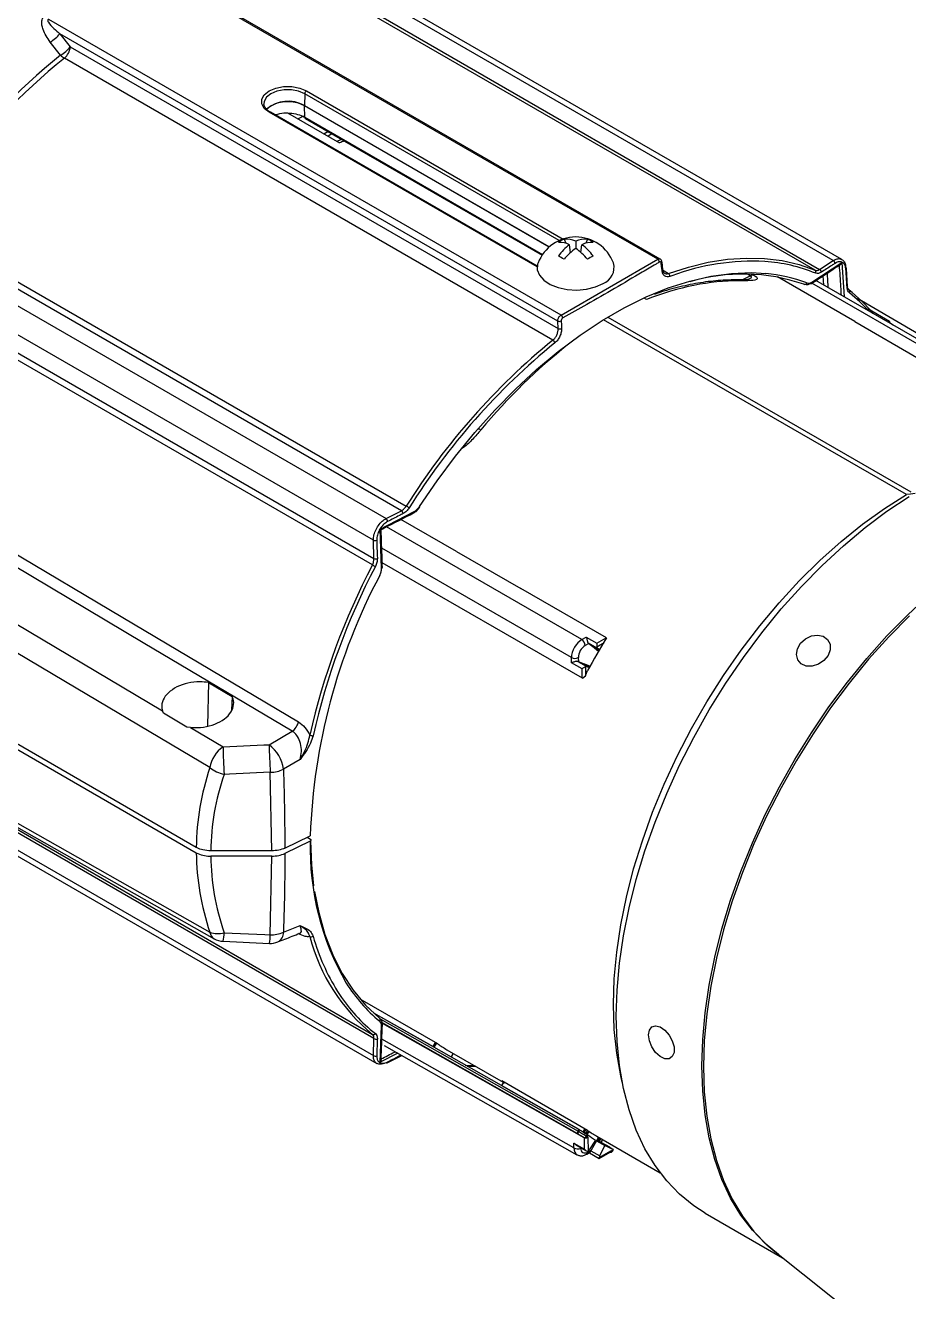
# Model space of a CAD drawing. Extents: x 7 to 113, y 1 to 87.
# Drawn here: x 19.55 to 24.95, y 62.03 to 69.76 of the extents above; entities that cross this region are included whole.
import ezdxf

# ---------------------------------------------------------------- set-up
doc = ezdxf.new("R2010")
doc.units = 0
doc.header["$MEASUREMENT"] = 0
doc.layers.add('OBJECT', color=7, linetype='CONTINUOUS')

msp = doc.modelspace()

# ---------------------------------------------------------------- linework, layer by layer
at = {"layer": 'OBJECT'}
for p, q in [((23.4147, 68.3339), (20.2858, 70.1402)), ((23.4298, 68.3353), (20.3245, 70.128)), ((24.5394, 68.3328), (21.6157, 70.0206)), ((24.4865, 68.3265), (21.6192, 69.9817)), ((24.3753, 68.2671), (21.6042, 69.8668)), ((21.6328, 69.8711), (24.4027, 68.272)), ((22.8245, 67.9932), (19.6956, 69.7995)), ((22.8041, 67.9567), (19.7644, 69.7115)), ((19.7644, 69.7115), (19.8269, 69.6311)), ((19.7681, 69.5807), (19.7055, 69.661)), ((19.8269, 69.6311), (22.8063, 67.9111)), ((22.7744, 67.8398), (19.7911, 69.562)), ((21.2587, 69.345), (21.2571, 69.273)), ((22.8121, 68.4482), (21.2587, 69.345)), ((21.2693, 69.363), (22.8371, 68.4579)), ((21.0098, 69.2839), (21.01, 69.2812)), ((21.0494, 69.2325), (21.0364, 69.2412)), ((21.2571, 69.273), (22.7524, 68.4098)), ((21.2587, 69.2015), (21.2571, 69.2724)), ((22.7519, 68.4094), (21.2571, 69.2724)), ((22.6784, 68.287), (21.0419, 69.2318)), ((22.6788, 68.2919), (21.0494, 69.2325)), ((21.0496, 69.2324), (21.0494, 69.2325)), ((21.1545, 69.228), (21.4716, 69.045)), ((21.2587, 69.2015), (22.7108, 68.3632)), ((21.2618, 69.1949), (22.7085, 68.3598)), ((21.3762, 69.1001), (21.4002, 69.115)), ((21.4254, 69.1005), (21.4015, 69.0854)), ((18.8882, 68.4051), (21.7554, 66.7499)), ((21.8497, 66.7982), (19.0798, 68.3973)), ((19.1084, 68.426), (21.8795, 66.8263)), ((22.8425, 68.457), (22.8533, 68.4315)), ((22.8824, 68.3756), (22.8763, 68.4227)), ((22.9142, 68.4445), (22.9142, 68.4008)), ((22.946, 68.3756), (22.9521, 68.4227)), ((22.9859, 68.457), (22.9751, 68.4315)), ((22.8245, 67.9932), (23.4147, 68.3339)), ((23.4452, 68.2723), (23.441, 68.3169)), ((24.356, 68.1945), (24.5396, 68.3135)), ((24.4027, 68.272), (24.4865, 68.3265)), ((24.5396, 68.3135), (24.5533, 68.1051)), ((21.6782, 66.618), (18.8083, 68.2748)), ((23.4432, 68.2688), (23.4804, 68.2474)), ((23.5008, 68.2334), (23.4892, 68.2292)), ((23.9301, 68.2081), (23.9801, 68.2331)), ((23.9801, 68.2331), (23.962, 68.2436)), ((23.9922, 68.243), (24.0012, 68.2378)), ((24.4289, 68.1769), (24.4253, 68.2337)), ((24.5746, 68.168), (24.5677, 68.2783)), ((24.6183, 67.9535), (24.1455, 68.2265)), ((25.5398, 67.5052), (24.3558, 68.1887)), ((25.5843, 67.5099), (24.3807, 68.2047)), ((24.5748, 68.1685), (24.5749, 68.168)), ((18.912, 68.1048), (21.682, 66.5058)), ((23.3454, 68.0881), (23.3319, 68.0959)), ((25.0901, 67.827), (24.6343, 68.095)), ((21.6727, 66.4671), (18.9015, 68.0668)), ((24.8306, 67.9535), (24.6984, 68.0317)), ((22.8063, 67.9111), (22.8041, 67.9567)), ((24.933, 66.8962), (23.0831, 67.9641)), ((23.1109, 67.9807), (24.9613, 66.9125)), ((24.6183, 67.9535), (24.6243, 67.9506)), ((24.6183, 67.9535), (25.0108, 67.7269)), ((24.8306, 67.9535), (24.8303, 67.9452)), ((24.8364, 67.9419), (24.8306, 67.9535)), ((24.8535, 67.9318), (24.8364, 67.9419)), ((21.7204, 66.686), (21.9272, 66.7924)), ((21.7554, 66.7499), (21.8497, 66.7982)), ((21.7282, 66.4464), (21.7204, 66.686)), ((22.9516, 66.0111), (21.7588, 66.6997)), ((22.1859, 66.5493), (21.8469, 66.745)), ((20.5969, 64.7416), (17.2848, 66.6536)), ((17.2848, 66.6209), (20.5969, 64.7089)), ((21.682, 66.5058), (21.6782, 66.618)), ((22.888, 65.9009), (21.7295, 66.5696)), ((22.1859, 66.5493), (22.5784, 66.3227)), ((22.9547, 65.7751), (21.7325, 66.4806)), ((23.1016, 66.0207), (22.5784, 66.3227)), ((22.9516, 66.0111), (22.9787, 66.026)), ((22.9944, 65.9868), (22.9723, 65.9747)), ((22.9787, 66.026), (23.043, 65.9889)), ((23.0455, 65.9579), (22.9913, 65.9892)), ((22.9944, 65.9868), (23.0258, 65.9621)), ((23.043, 65.9889), (23.0999, 66.0217)), ((23.0877, 65.9902), (23.043, 65.9644)), ((23.0258, 65.9621), (23.0561, 65.9446)), ((23.0281, 65.9603), (23.0274, 65.9612)), ((23.0281, 65.9603), (23.0535, 65.9403)), ((23.0611, 65.9455), (23.0455, 65.9579)), ((22.8886, 65.8699), (22.888, 65.9009)), ((22.9529, 65.8328), (22.8886, 65.8699)), ((22.9267, 65.8774), (22.981, 65.8461)), ((22.9299, 65.9012), (22.9304, 65.8759)), ((22.9675, 65.8611), (22.9304, 65.8759)), ((22.9529, 65.7761), (22.9529, 65.8328)), ((22.9675, 65.8611), (22.9985, 65.8432)), ((22.9691, 65.8602), (22.9702, 65.86)), ((23.001, 65.8477), (22.9702, 65.86)), ((22.9741, 65.8451), (22.9741, 65.79)), ((22.981, 65.8461), (23.0004, 65.8385)), ((22.9547, 65.7751), (22.9741, 65.79)), ((22.9741, 65.79), (22.9866, 65.8215)), ((20.6712, 65.7488), (20.6653, 65.4832)), ((20.6712, 65.7488), (20.8153, 65.6636)), ((20.8153, 65.6636), (20.8122, 65.5807)), ((20.3959, 65.5612), (20.3899, 65.5763)), ((20.5397, 65.4764), (20.3959, 65.5612)), ((20.5618, 65.4742), (20.5397, 65.4764)), ((20.5618, 65.4742), (20.76, 65.3566)), ((21.0419, 65.369), (21.1824, 65.4505)), ((21.231, 65.2782), (21.1291, 65.219)), ((18.9015, 65.1986), (21.6727, 63.5989)), ((21.682, 63.5736), (18.912, 65.1727)), ((21.0574, 64.7204), (21.0486, 65.2002)), ((18.7756, 65.1099), (21.6993, 63.4221)), ((18.8083, 65.1263), (21.6782, 63.4695)), ((21.1377, 64.7373), (21.2926, 64.8124)), ((21.2926, 64.7797), (21.1377, 64.7047)), ((21.2744, 64.8035), (21.2936, 64.7925)), ((21.0574, 64.7204), (20.6852, 64.7204)), ((21.0574, 64.6878), (20.6852, 64.6878)), ((21.0486, 64.2081), (21.0574, 64.6878)), ((21.1291, 64.2232), (21.231, 64.2634)), ((20.7613, 64.1677), (21.0431, 64.1553)), ((21.3103, 64.1993), (21.3175, 64.1754)), ((22.0709, 63.5413), (21.5982, 63.8141)), ((21.6796, 63.7301), (22.0425, 63.5243)), ((22.9351, 63.0179), (21.6801, 63.7296)), ((21.719, 63.6948), (22.9296, 63.0083)), ((22.9272, 62.9923), (21.7307, 63.6709)), ((21.7313, 63.6688), (22.9649, 62.9692)), ((22.9658, 62.967), (21.7319, 63.6668)), ((21.7204, 63.429), (21.7282, 63.6508)), ((21.6782, 63.4695), (21.682, 63.5736)), ((21.7297, 63.5405), (21.7292, 63.5403)), ((22.9028, 62.9053), (21.7303, 63.5703)), ((21.744, 63.5319), (22.9214, 62.8642)), ((22.0424, 63.5241), (22.0425, 63.5243)), ((22.0425, 63.5243), (22.0569, 63.5493)), ((22.063, 63.5458), (22.0484, 63.5207)), ((21.8283, 63.4841), (21.7204, 63.429)), ((21.762, 63.4256), (21.8511, 63.4711)), ((22.1272, 63.5057), (22.4717, 63.3069)), ((22.1537, 63.461), (22.1656, 63.4836)), ((22.1545, 63.4606), (22.1664, 63.4831)), ((22.2388, 63.4108), (22.2934, 63.4098)), ((22.4722, 63.3077), (22.4597, 63.2875)), ((22.4617, 63.2866), (22.4616, 63.2864)), ((22.4741, 63.3067), (22.4617, 63.2866)), ((22.4617, 63.2866), (22.9587, 63.0047)), ((22.9866, 63.0126), (22.4634, 63.3147)), ((22.9296, 63.0084), (22.9351, 63.0179)), ((22.9296, 63.0083), (22.9296, 63.0084)), ((22.9371, 63.0167), (22.9317, 63.0072)), ((22.9317, 63.0072), (22.9317, 63.0071)), ((22.9587, 63.0047), (22.9694, 63.0226)), ((22.9755, 63.0191), (22.9647, 63.001)), ((22.9649, 62.9692), (22.9668, 62.9682)), ((22.9761, 62.9927), (22.9764, 62.9932)), ((22.9764, 62.9932), (22.987, 63.0123)), ((22.9771, 62.9926), (22.9878, 63.0118)), ((22.9791, 62.9782), (22.9794, 62.9786)), ((22.9794, 62.9786), (22.9845, 62.9875)), ((22.9833, 62.9763), (22.9829, 62.9757)), ((22.9883, 62.985), (22.9833, 62.9763)), ((22.9846, 62.9873), (22.997, 63.0056)), ((22.9889, 62.9723), (22.9892, 62.8868)), ((23.0522, 62.9718), (23.0425, 62.9539)), ((23.0429, 62.9771), (23.4304, 62.7534)), ((22.9028, 62.9053), (22.9034, 62.9356)), ((22.9034, 62.9356), (22.9679, 62.899)), ((22.9174, 62.9226), (22.9787, 62.8878)), ((22.9448, 62.907), (22.9447, 62.9047)), ((22.9677, 62.966), (22.9658, 62.967)), ((22.9679, 62.899), (22.9677, 62.966)), ((22.9691, 62.9653), (22.9677, 62.966)), ((22.9872, 62.8802), (23.0092, 62.8924)), ((23.0344, 62.9537), (22.996, 62.8936)), ((23.0403, 62.9498), (23.0092, 62.8924)), ((23.0403, 62.9498), (23.0927, 62.9201)), ((23.0458, 62.947), (23.0421, 62.9491)), ((23.0427, 62.9485), (23.0425, 62.9539)), ((23.0426, 62.9486), (23.0427, 62.9485)), ((23.0428, 62.9543), (23.0506, 62.9498)), ((23.0506, 62.9498), (23.0606, 62.9669)), ((23.0667, 62.9634), (23.0569, 62.9467)), ((23.0605, 62.8564), (23.0927, 62.9201)), ((23.0695, 62.9405), (23.0783, 62.9567)), ((23.1226, 62.9097), (23.0701, 62.9394)), ((23.0704, 62.9401), (23.0791, 62.9562)), ((23.1379, 62.8871), (23.1429, 62.8958)), ((23.1387, 62.8866), (23.1438, 62.8954)), ((22.9809, 62.8669), (22.9987, 62.8768)), ((22.9977, 62.8762), (23.0581, 62.8419)), ((23.0061, 62.8872), (23.0605, 62.8564)), ((23.0581, 62.847), (23.1317, 62.8899)), ((23.0581, 62.8419), (23.1248, 62.8808)), ((23.1375, 62.8864), (23.1379, 62.8871)), ((23.1384, 62.8861), (23.1388, 62.8868)), ((23.7052, 62.5076), (24.1772, 62.2351)), ((24.1308, 62.272), (26.4015, 60.4687))]:
    msp.add_line(p, q, dxfattribs=at)
at = {"layer": 'OBJECT', "flags": 128}
for points in [[(21.0419, 69.2318), (21.0123, 69.2553), (20.9968, 69.2829), (20.9968, 69.3119), (21.0123, 69.3395), (21.0419, 69.363), (21.0826, 69.3801), (21.1304, 69.3891), (21.1807, 69.3891), (21.2286, 69.3801), (21.2693, 69.363)], [(21.2587, 69.345), (21.2218, 69.3605), (21.1784, 69.3686), (21.1328, 69.3686), (21.0894, 69.3605), (21.0525, 69.345), (21.0257, 69.3237), (21.0116, 69.2986), (21.0098, 69.2839)], [(21.2571, 69.2724), (21.2207, 69.2876), (21.178, 69.2956), (21.1331, 69.2956), (21.0904, 69.2876), (21.0541, 69.2724), (21.0277, 69.2514), (21.0265, 69.25)], [(22.6837, 68.3114), (22.6811, 68.3035), (22.6793, 68.2693), (22.6922, 68.236), (22.719, 68.2056), (22.7581, 68.18), (22.8071, 68.1608), (22.8627, 68.1492), (22.9216, 68.146), (22.9801, 68.1513), (23.0344, 68.1649), (23.0811, 68.1858)], [(23.4409, 68.266), (23.4386, 68.2911), (23.4367, 68.3105)], [(23.4804, 68.2474), (23.6029, 68.2867), (23.7234, 68.3156), (23.8414, 68.334), (23.9562, 68.3418), (24.0675, 68.339), (24.1748, 68.3256), (24.2775, 68.3016), (24.3753, 68.2671)], [(21.96, 66.8241), (22.0669, 66.9811), (22.1795, 67.1321), (22.2973, 67.2763), (22.4196, 67.413), (22.5457, 67.5415), (22.675, 67.661), (22.8068, 67.771), (22.9404, 67.8708), (23.0751, 67.9599), (23.2101, 68.0379), (23.3448, 68.1042), (23.4784, 68.1587), (23.6102, 68.2009), (23.7395, 68.2306), (23.8656, 68.2478), (23.9879, 68.2523), (24.0751, 68.2474)], [(24.7063, 68.0167), (24.6488, 68.0751), (24.5853, 68.129)], [(22.8251, 67.9574), (22.8264, 67.9316), (22.8273, 67.9117)], [(18.3257, 67.2301), (18.4013, 67.1851), (18.7507, 66.9772), (20.1484, 66.1458), (21.221, 65.5079)], [(20.68, 65.2296), (20.5037, 65.3343), (19.7983, 65.7534), (17.3356, 67.2168)], [(21.1824, 65.4505), (20.2729, 65.9918), (19.3634, 66.5332), (18.2873, 67.1738)], [(18.1027, 66.9338), (18.4181, 66.7465), (19.3288, 66.206), (20.3899, 65.5763)], [(23.1981, 63.3064), (23.1888, 63.3461), (23.164, 63.484), (23.149, 63.6294), (23.144, 63.7813), (23.149, 63.939), (23.164, 64.1016), (23.1888, 64.2682), (23.2233, 64.4379), (23.2674, 64.6097), (23.3208, 64.7826), (23.3832, 64.9558), (23.4543, 65.1282), (23.5336, 65.299), (23.6208, 65.4671), (23.7153, 65.6316), (23.8166, 65.7917), (23.9242, 65.9464), (24.0374, 66.0948), (24.1557, 66.2363), (24.2784, 66.3698), (24.4047, 66.4949), (24.5341, 66.6106), (24.6658, 66.7165), (24.799, 66.8118), (24.933, 66.8962)], [(23.1614, 63.7097), (23.1663, 63.869), (23.1811, 64.0333), (23.2058, 64.2015), (23.2401, 64.3728), (23.2839, 64.5462), (23.3369, 64.721), (23.3989, 64.896), (23.4695, 65.0705), (23.5484, 65.2434), (23.6352, 65.4138), (23.7293, 65.5809), (23.8303, 65.7437), (23.9376, 65.9014), (24.0507, 66.0531), (24.169, 66.198), (24.2918, 66.3353), (24.4184, 66.4644), (24.5483, 66.5845), (24.6806, 66.6949), (24.8148, 66.7952), (24.9501, 66.8847)], [(24.9866, 66.9024), (24.9584, 66.8991), (24.933, 66.8962)], [(21.7282, 66.4464), (21.7298, 66.4473), (21.731, 66.4482), (21.7321, 66.4493), (21.7328, 66.4504), (21.7332, 66.4515), (21.7334, 66.4527), (21.7334, 66.4527)], [(23.6843, 63.4078), (23.6893, 63.5671), (23.7041, 63.7314), (23.7287, 63.8996), (23.763, 64.0709), (23.8068, 64.2443), (23.8598, 64.4191), (23.9219, 64.5941), (23.9925, 64.7686), (24.0714, 64.9415), (24.1581, 65.1119), (24.2523, 65.279), (24.3533, 65.4418), (24.4606, 65.5995), (24.5737, 65.7512), (24.6919, 65.8961), (24.8147, 66.0334), (24.9414, 66.1625), (25.0712, 66.2826)], [(24.9518, 66.1569), (24.8251, 66.0278), (24.7023, 65.8904), (24.584, 65.7455), (24.4708, 65.5937), (24.3635, 65.436), (24.2624, 65.2732), (24.1683, 65.106), (24.0815, 64.9355), (24.0026, 64.7626), (23.9319, 64.5881), (23.8699, 64.4129), (23.8168, 64.2381), (23.773, 64.0646), (23.7387, 63.8932), (23.7141, 63.725), (23.6992, 63.5607), (23.6943, 63.4013), (23.6992, 63.2476), (23.7141, 63.1005), (23.7387, 62.9606), (23.773, 62.8289), (23.8168, 62.7059), (23.8699, 62.5924), (23.9319, 62.4889), (24.0026, 62.396), (24.0815, 62.3141), (24.1308, 62.272)], [(17.3356, 66.1163), (17.5002, 66.0231), (18.2054, 65.6237), (20.68, 64.2228)], [(17.3964, 66.0585), (18.0641, 65.6801), (20.7052, 64.1839)], [(23.043, 65.9889), (23.043, 65.9862), (23.043, 65.9833), (23.043, 65.98), (23.043, 65.9766), (23.043, 65.9732), (23.043, 65.97), (23.043, 65.967), (23.043, 65.9644)], [(24.2869, 65.9883), (24.3167, 66.0158), (24.3532, 66.0334), (24.3912, 66.0389), (24.4258, 66.0313), (24.4522, 66.0119), (24.4669, 65.9831), (24.4679, 65.949), (24.455, 65.914), (24.43, 65.8829), (24.3963, 65.8599), (24.3584, 65.8482), (24.3215, 65.8492), (24.2905, 65.863), (24.2695, 65.8875), (24.2616, 65.9195), (24.2676, 65.9547), (24.2869, 65.9883)], [(20.76, 65.3566), (21.0097, 65.3675), (21.0419, 65.369)], [(21.0486, 65.2002), (20.799, 65.1892), (20.7667, 65.1878)], [(21.2937, 64.7805), (21.3, 64.6352), (21.3136, 64.5074)], [(21.3188, 64.4726), (21.3443, 64.3428), (21.382, 64.2094), (21.4297, 64.0855), (21.4873, 63.972), (21.5544, 63.8693), (21.6305, 63.7783), (21.7153, 63.6992)], [(20.7667, 64.2204), (21.0164, 64.2095), (21.0486, 64.2081)], [(23.7052, 62.5076), (23.6352, 62.5526), (23.5484, 62.6229), (23.4695, 62.7047), (23.3989, 62.7976), (23.3369, 62.9011), (23.2839, 63.0146), (23.2401, 63.1375), (23.2058, 63.2692), (23.1811, 63.409), (23.1663, 63.5561), (23.1614, 63.7097)], [(23.3586, 63.5958), (23.3639, 63.6255), (23.3791, 63.645), (23.4021, 63.6518), (23.4299, 63.6449), (23.4586, 63.6253), (23.4844, 63.5955), (23.5039, 63.5597), (23.5143, 63.5226), (23.5143, 63.4893), (23.5039, 63.4643), (23.4844, 63.4509), (23.4586, 63.4509), (23.4299, 63.4644), (23.4021, 63.4896), (23.3791, 63.5229), (23.3639, 63.56), (23.3586, 63.5958)], [(22.3038, 63.4038), (22.2985, 63.4037), (22.2515, 63.4036)], [(24.1527, 62.2546), (24.0714, 62.321), (23.9925, 62.4028), (23.9219, 62.4957), (23.8598, 62.5992), (23.8068, 62.7127), (23.763, 62.8356), (23.7287, 62.9673), (23.7041, 63.1071), (23.6893, 63.2542), (23.6843, 63.4078)], [(22.4838, 63.3011), (22.4772, 63.3054), (22.4634, 63.3147)], [(22.9581, 63.0037), (22.9582, 63.0039), (22.9587, 63.0047)], [(22.9642, 63), (22.9642, 63.0001), (22.9647, 63.001)], [(23.0506, 62.9498), (23.0501, 62.9491), (23.0495, 62.9483), (23.0489, 62.9478), (23.0482, 62.9473), (23.0476, 62.947), (23.0469, 62.9468), (23.0463, 62.9468), (23.0458, 62.947)]]:
    msp.add_lwpolyline(points, dxfattribs=at)
at = {"layer": 'OBJECT'}
for centre, radius, start, end in [((19.5835, 69.863), 0.236, 301.14775, 320.06373), ((19.6458, 69.7827), 0.2362, 301.18363, 320.03871), ((19.7295, 69.6376), 0.0976, 309.15875, 356.12308), ((22.2636, 66.4882), 3.9738, 128.90098, 143.62565), ((22.2789, 66.4789), 3.9616, 128.90098, 143.62566), ((19.8448, 69.6515), 0.1043, 222.73171, 239.06959), ((21.2818, 69.3435), 0.0231, 122.67424, 176.45978), ((21.1575, 69.0993), 0.2002, 60.18505, 130.86066), ((21.2712, 69.2727), 0.0141, 178.69957, 181.30043), ((21.0463, 69.2258), 0.00741, 65.10193, 126.20749), ((21.2657, 69.2008), 0.00709, 174.60348, 236.10835), ((22.9142, 68.2237), 0.2466, 20.83602, 159.16398), ((22.9071, 68.3054), 0.1648, 113.07544, 126.91919), ((22.8144, 68.2988), 0.1385, 63.413, 92.58946), ((23.0613, 68.1696), 0.3134, 126.16302, 143.88473), ((22.8558, 68.3215), 0.1361, 64.60617, 95.6227), ((23.1313, 68.094), 0.3759, 125.28457, 140.21429), ((22.9726, 68.3215), 0.1361, 84.37695, 115.39384), ((22.6971, 68.0939), 0.3759, 39.78625, 54.71505), ((23.0141, 68.2988), 0.1385, 87.41, 116.58738), ((22.7671, 68.1696), 0.3134, 36.11573, 53.83691), ((22.9214, 68.3054), 0.1648, 53.08028, 66.9251), ((22.184, 67.2335), 1.2829, 59.11565, 60.88973), ((23.6441, 67.2341), 1.2822, 119.10979, 120.88484), ((23.0428, 68.2841), 0.1055, 291.28146, 14.97736), ((23.4024, 68.3144), 0.0231, 5.79763, 57.95049), ((23.4337, 68.3171), 0.00726, 294.64431, 358.04692), ((23.9975, 66.8948), 1.4277, 87.14323, 110.3564), ((24.0028, 67.3282), 0.9947, 67.74538, 86.20677), ((24.4756, 68.3072), 0.0221, 5.44353, 60.69893), ((23.4379, 68.2725), 0.00725, 294.64666, 358.27052), ((23.4692, 68.2307), 0.02, 355.70473, 55.99709), ((23.9356, 67.11), 1.1338, 70.86464, 106.69381), ((23.9979, 68.2033), 0.0347, 84.53385, 120.69531), ((23.9849, 67.2879), 0.9637, 69.3201, 84.63004), ((24.3669, 68.2555), 0.0143, 332.12351, 54.13296), ((24.3918, 68.2527), 0.0222, 5.4953, 60.5743), ((24.5609, 68.277), 0.00703, 10.37429, 68.6756), ((24.5609, 68.2784), 0.00689, 297.33697, 359.24975), ((23.8945, 68.1722), 0.0356, 58.56958, 89.45965), ((24.3125, 68.1933), 0.0133, 246.7724, 343.39032), ((24.3498, 68.1919), 0.00598, 271.99332, 302.44381), ((24.348, 68.1933), 0.00815, 307.97387, 8.76534), ((24.568, 68.168), 0.00685, 297.40132, 0.48361), ((24.5747, 68.1362), 0.0128, 326.02309, 54.59024), ((23.9899, 67.3863), 0.9638, 39.74888, 52.08529), ((22.8138, 67.9805), 0.0257, 247.71393, 295.95307), ((22.8115, 67.9736), 0.0236, 5.51706, 56.44302), ((22.8161, 67.9349), 0.0257, 247.7124, 295.94187), ((25.379, 64.6381), 4.1273, 129.12912, 147.98322), ((25.3782, 64.6383), 4.1064, 129.12913, 147.98321), ((22.7594, 67.8155), 0.0286, 16.82439, 58.32051), ((22.3039, 67.2389), 0.0605, 59.87429, 78.35718), ((21.8352, 66.7784), 0.0245, 4.33667, 53.7802), ((21.7777, 66.6505), 0.2031, 54.25213, 59.92717), ((21.9196, 66.791), 0.00778, 305.833, 10.28434), ((21.9568, 66.8182), 0.00672, 30.33173, 61.6922), ((21.7408, 66.7301), 0.0245, 4.25238, 53.65133), ((21.6883, 66.6408), 0.025, 246.19266, 294.69156), ((25.4537, 64.4865), 4.2684, 152.35363, 167.26037), ((25.4525, 64.4874), 4.2468, 152.35363, 167.26038), ((21.7689, 66.6343), 0.193, 240.08347, 246.05772), ((21.6922, 66.5285), 0.0249, 246.05282, 294.59919), ((24.97, 64.6828), 3.6796, 152.13627, 177.98134), ((22.9251, 65.9719), 0.0473, 3.28131, 55.86937), ((26.8661, 63.7144), 4.4148, 148.50736, 151.49267), ((23.051, 65.9638), 0.00802, 175.59287, 226.54407), ((22.9086, 65.9434), 0.0473, 244.13389, 296.71078), ((22.9787, 65.8384), 0.00802, 73.43379, 124.4043), ((21.1238, 65.5317), 0.1001, 305.85258, 346.23507), ((24.3382, 65.4152), 3.2966, 180.80334, 183.7398), ((20.9015, 65.187), 0.2298, 8.01367, 52.35688), ((21.3063, 65.4567), 0.033, 241.19706, 276.88291), ((20.8778, 65.1937), 0.201, 125.8592, 169.71231), ((24.0579, 65.4029), 3.2982, 180.80403, 183.7391), ((20.811, 65.3905), 0.2074, 230.85642, 257.69137), ((21.0466, 65.39), 0.1898, 270.60001, 295.76528), ((22.9439, 64.7371), 1.6518, 178.52165, 209.93503), ((20.7274, 64.3677), 0.1524, 251.8741, 284.95473), ((20.7343, 64.2302), 0.0548, 187.72941, 237.83383), ((20.5094, 64.2206), 0.2574, 348.15249, 359.97389), ((20.791, 64.2082), 0.2576, 348.15713, 359.96926), ((21.0557, 64.3925), 0.1846, 267.80113, 293.44789), ((21.0655, 64.2206), 0.0637, 297.18433, 2.2884), ((20.7667, 64.2926), 0.125, 240.47013, 267.48572), ((21.0486, 64.2802), 0.125, 267.48575, 291.58913), ((21.2985, 64.2138), 0.0187, 244.59283, 309.09123), ((22.4022, 64.4864), 1.1489, 194.59717, 230.57908), ((22.5528, 64.5469), 1.29, 196.73837, 213.12132), ((22.3425, 64.434), 0.9801, 212.12818, 230.34271), ((22.3018, 64.3842), 0.9909, 213.17048, 231.91096), ((21.7074, 63.6886), 0.0132, 316.49908, 53.24357), ((21.6785, 63.6119), 0.0143, 245.87444, 327.70903), ((21.7251, 63.6585), 0.00833, 292.16718, 353.23967), ((21.7272, 63.6576), 0.00612, 358.69916, 27.67409), ((21.6931, 63.5925), 0.0219, 239.66624, 295.46175), ((22.5568, 64.2492), 0.8586, 235.53923, 239.98247), ((21.6893, 63.4884), 0.0219, 239.5314, 295.51761), ((21.7598, 63.432), 0.007, 231.00908, 289.14673), ((21.7587, 63.4311), 0.00668, 300.92334, 3.8815), ((22.4098, 62.0922), 1.0534, 60.29995, 60.43204), ((23.3301, 63.6807), 0.7827, 239.21712, 239.39476), ((23.4378, 63.7), 0.8441, 235.90681, 236.86211), ((22.9632, 62.9672), 0.00264, 355.4552, 49.01741), ((22.9647, 62.9661), 0.00299, 359.39289, 45.34592), ((22.9714, 62.9709), 0.00427, 230.04154, 243.9586), ((24.1686, 64.8052), 2.1801, 236.93257, 237.05174), ((22.5464, 62.2183), 0.8749, 60.04319, 60.3406), ((23.5176, 63.7124), 0.9095, 234.02775, 234.4609), ((23.4725, 63.7206), 0.8586, 235.53923, 239.98247), ((23.4914, 63.6772), 0.8557, 233.98879, 237.72353), ((22.9245, 62.9454), 0.0455, 241.64461, 296.48357), ((22.97, 62.9706), 0.00363, 243.37944, 250.37104), ((22.9782, 62.9046), 0.0209, 301.9134, 328.49471), ((23.0608, 62.9441), 0.0047, 146.39022, 234.0447), ((23.4364, 63.6955), 0.8395, 243.12636, 244.08628), ((23.4448, 63.7038), 0.8558, 243.1354, 244.07891), ((23.0734, 62.9379), 0.00473, 146.79833, 234.03419), ((23.49, 63.6757), 0.8537, 242.26603, 246.00659), ((22.9733, 62.8786), 0.0139, 303.11926, 6.51153), ((23.0792, 62.8465), 0.0211, 152.12562, 178.55994), ((23.4853, 63.6665), 0.8534, 245.52136, 245.98253), ((23.1387, 62.888), 0.002, 234.52416, 261.11309), ((23.1252, 62.8644), 0.026, 58.61266, 60.63787)]:
    msp.add_arc(centre, radius, start, end, dxfattribs=at)
for centre, major_axis, ratio, start_param, end_param in [((21.0629, 67.0671), (1.1515, 2.2096), 0.546409, 0.648823, 0.66842), ((21.3453, 66.9016), (1.3776, 2.148), 0.606092, 0.73191, 0.746918), ((23.0968, 65.8905), (1.3422, 2.1691), 0.596711, 0.350417, 0.669831), ((23.0968, 65.8905), (1.2117, 2.2446), 0.55738, 0.903129, 1.222542), ((22.9527, 65.937), (0.045, 0.0779), 0.596389, 0.785276, 2.356072), ((22.9737, 65.9987), (0.0279, -0.0189), 0.073696, 0.784344, 0.939234), ((22.9734, 65.9251), (0.03, 0.052), 0.605893, 0.785275, 2.356071), ((22.9097, 65.888), (0.0303, -0.0148), 0.073494, 5.34397, 5.498859), ((22.9635, 65.8389), (0.015, 0.0087), 0.000087, 0.785328, 2.356125), ((25.0268, 64.7763), (4.4298, 0.0781), 0.588782, 2.937049, 3.124952), ((25.0268, 64.7041), (4.3416, 0), 0.577382, 2.94743, 3.135078), ((25.0268, 64.7763), (4.4298, 0.0781), 0.588782, 3.137472, 3.325375), ((25.0268, 64.7041), (4.3416, 0), 0.577382, 3.148107, 3.335756), ((24.4993, 65.0534), (4.437, -2.5288), 0.504202, 4.644731, 4.653401), ((24.4982, 65.0541), (4.4295, -2.5245), 0.502116, 4.644202, 4.655114), ((24.5206, 65.0413), (4.4122, -2.5146), 0.502116, 4.638828, 4.649789), ((22.9673, 62.9417), (0.0466, 0.077), 0.577145, 2.368122, 3.184912), ((22.988, 62.9287), (0.0318, 0.0509), 0.576798, 2.376324, 3.947121), ((22.9785, 62.9051), (-0.0107, 0.0183), 0.576048, 1.569646, 3.140442), ((22.9883, 62.9053), (0.0173, 0.035), 0.626543, 4.496813, 4.651703), ((24.3377, 65.1451), (1.3523, 2.1637), 0.576798, 3.184593, 3.186435), ((24.5206, 65.0413), (1.305, 2.191), 0.836687, 3.090638, 3.101599), ((23.058, 62.8592), (-0.0001, 0.0173), 0.001935, 3.14048, 3.930403)]:
    msp.add_ellipse(centre, major_axis=major_axis, ratio=ratio, start_param=start_param, end_param=end_param, dxfattribs=at)
for points, knots in [([(19.7055, 69.661), (19.6882, 69.6861), (19.6656, 69.7189), (19.6532, 69.7639), (19.6519, 69.787), (19.6574, 69.8055), (19.6668, 69.8172), (19.6756, 69.821), (19.6792, 69.8226)], [0, 0, 0, 0, 0.463203, 0.605761, 0.74907, 0.841779, 0.935306, 1, 1, 1, 1]), ([(19.6956, 69.7995), (19.6948, 69.7994), (19.6932, 69.7992), (19.6913, 69.7983), (19.69, 69.7969), (19.6892, 69.7947), (19.6896, 69.7893), (19.6998, 69.7705), (19.7261, 69.7438), (19.752, 69.7219), (19.7644, 69.7115)], [0, 0, 0, 0, 0.018435, 0.032623, 0.046847, 0.06494, 0.096407, 0.193734, 0.61436, 1, 1, 1, 1]), ([(21.0364, 69.2412), (21.0362, 69.2413), (21.0274, 69.2472), (21.0169, 69.2608), (21.0092, 69.2743), (21.0103, 69.2812), (21.0104, 69.2818)], [0, 0, 0, 0, 0.009173, 0.481324, 0.957013, 1, 1, 1, 1]), ([(21.0783, 69.2158), (21.0879, 69.2192), (21.1114, 69.2274), (21.1563, 69.2295), (21.2051, 69.2235), (21.2391, 69.2121), (21.2549, 69.2036), (21.2587, 69.2015)], [0, 0, 0, 0, 0.171835, 0.421169, 0.670837, 0.920301, 1, 1, 1, 1]), ([(21.485, 69.0661), (21.4752, 69.0623), (21.4654, 69.0586), (21.4556, 69.0542), (21.4556, 69.0542)], [0, 0, 0, 0, 0.998496, 1, 1, 1, 1]), ([(23.4254, 68.3167), (23.4184, 68.3126), (23.3835, 68.2919), (23.2365, 68.2053), (23.047, 68.0956), (22.8838, 68.0035), (22.8349, 67.9759)], [0, 0, 0, 0, 0.035928, 0.179639, 0.754501, 1, 1, 1, 1]), ([(23.4147, 68.3339), (23.417, 68.335), (23.4217, 68.3371), (23.427, 68.3371), (23.4291, 68.3354), (23.4297, 68.335)], [0, 0, 0, 0, 0.428342, 0.856681, 1, 1, 1, 1]), ([(23.4367, 68.3105), (23.4365, 68.3118), (23.436, 68.3145), (23.4338, 68.3172), (23.4309, 68.3184), (23.4279, 68.318), (23.426, 68.3171), (23.4254, 68.3167)], [0, 0, 0, 0, 0.219082, 0.438182, 0.656825, 0.874764, 1, 1, 1, 1]), ([(23.4408, 68.3168), (23.4408, 68.3172), (23.441, 68.3208), (23.4384, 68.3266), (23.4343, 68.3327), (23.4308, 68.3344), (23.4297, 68.335)], [0, 0, 0, 0, 0.051156, 0.467915, 0.839685, 1, 1, 1, 1]), ([(24.4977, 68.3093), (24.491, 68.3049), (24.4631, 68.2868), (24.4352, 68.2686), (24.4139, 68.2548)], [0, 0, 0, 0, 0.2377672, 1, 1, 1, 1]), ([(24.4865, 68.3265), (24.4947, 68.3307), (24.5112, 68.3392), (24.5338, 68.3375), (24.5513, 68.325), (24.561, 68.3053), (24.5628, 68.2896), (24.5634, 68.2836)], [0, 0, 0, 0, 0.216872, 0.433758, 0.650331, 0.86677, 1, 1, 1, 1]), ([(24.5641, 68.2722), (24.5628, 68.2806), (24.5603, 68.2972), (24.548, 68.3135), (24.5311, 68.3205), (24.5133, 68.3182), (24.502, 68.3117), (24.4977, 68.3093)], [0, 0, 0, 0, 0.2168, 0.433617, 0.650078, 0.866405, 1, 1, 1, 1]), ([(24.5294, 68.3013), (24.5312, 68.3027), (24.5353, 68.3059), (24.5382, 68.3107), (24.5396, 68.3135), (24.5396, 68.3135)], [0, 0, 0, 0, 0.423164, 0.990566, 1, 1, 1, 1]), ([(23.4892, 68.2292), (23.4832, 68.2278), (23.4713, 68.2251), (23.4563, 68.2314), (23.4449, 68.2448), (23.4423, 68.2588), (23.4409, 68.266)], [0, 0, 0, 0, 0.24726, 0.494506, 0.742148, 1, 1, 1, 1]), ([(23.4422, 68.2723), (23.443, 68.2685), (23.445, 68.2591), (23.4535, 68.2495), (23.4657, 68.244), (23.4755, 68.2462), (23.4804, 68.2474)], [0, 0, 0, 0, 0.185314, 0.456434, 0.726525, 1, 1, 1, 1]), ([(24.0012, 68.2378), (24.0057, 68.235), (24.0148, 68.2294), (24.0228, 68.2212), (24.024, 68.2126), (24.0039, 68.2046), (23.9622, 68.2027), (23.9243, 68.2027), (23.9131, 68.2027)], [0, 0, 0, 0, 0.066681, 0.133382, 0.244557, 0.439514, 0.833364, 1, 1, 1, 1]), ([(23.9801, 68.2331), (23.9815, 68.2322), (23.9839, 68.2307), (23.9865, 68.2274), (23.9866, 68.2221), (23.9803, 68.2154), (23.9712, 68.2113), (23.9664, 68.2091)], [0, 0, 0, 0, 0.0821603, 0.1421709, 0.3062631, 0.6334146, 1, 1, 1, 1]), ([(24.353, 68.1868), (24.3657, 68.195), (24.4247, 68.2331), (24.4833, 68.2713), (24.5294, 68.3013)], [0, 0, 0, 0, 0.215378, 1, 1, 1, 1]), ([(24.3753, 68.2671), (24.3793, 68.2662), (24.3872, 68.2643), (24.3971, 68.2684), (24.4022, 68.2717), (24.4027, 68.272)], [0, 0, 0, 0, 0.471916, 0.943784, 1, 1, 1, 1]), ([(24.4139, 68.2548), (24.408, 68.2517), (24.3957, 68.2451), (24.3851, 68.2476), (24.3795, 68.2489)], [0, 0, 0, 0, 0.474046, 1, 1, 1, 1]), ([(24.4487, 68.2489), (24.4503, 68.2256), (24.4522, 68.1967), (24.454, 68.1678), (24.4544, 68.1622)], [0, 0, 0, 0, 0.807105, 1, 1, 1, 1]), ([(24.5367, 68.1147), (24.5356, 68.1317), (24.5317, 68.1928), (24.5276, 68.254), (24.5246, 68.2982)], [0, 0, 0, 0, 0.2783431, 1, 1, 1, 1]), ([(24.5712, 68.1619), (24.5706, 68.1702), (24.5683, 68.207), (24.5659, 68.2438), (24.5641, 68.2722)], [0, 0, 0, 0, 0.2260629, 1, 1, 1, 1]), ([(23.8948, 68.2079), (23.8734, 68.2077), (23.8119, 68.207), (23.7077, 68.1972), (23.5816, 68.1743), (23.477, 68.1481), (23.4142, 68.1259), (23.3947, 68.119)], [0, 0, 0, 0, 0.133864, 0.384366, 0.635387, 0.887031, 1, 1, 1, 1]), ([(23.9727, 68.211), (23.9728, 68.2111), (23.9733, 68.2112), (23.9682, 68.2101), (23.9559, 68.2089), (23.9301, 68.208), (23.9089, 68.2076), (23.8948, 68.2078), (23.8948, 68.2078)], [0, 0, 0, 0, 0.02953, 0.153402, 0.36617, 0.645453, 0.99944, 1, 1, 1, 1]), ([(24.35, 68.1859), (24.3435, 68.183), (24.3306, 68.1771), (24.3162, 68.1779), (24.309, 68.1805), (24.3073, 68.1811)], [0, 0, 0, 0, 0.4348008, 0.86249, 1, 1, 1, 1]), ([(24.3252, 68.1895), (24.3298, 68.1884), (24.3393, 68.1862), (24.3503, 68.1917), (24.356, 68.1945)], [0, 0, 0, 0, 0.4877, 1, 1, 1, 1]), ([(24.5705, 68.1732), (24.5713, 68.1676), (24.573, 68.1562), (24.579, 68.1499), (24.5821, 68.1467)], [0, 0, 0, 0, 0.487924, 1, 1, 1, 1]), ([(24.5853, 68.129), (24.5817, 68.1328), (24.5742, 68.1405), (24.5722, 68.1547), (24.5712, 68.1619)], [0, 0, 0, 0, 0.488114, 1, 1, 1, 1]), ([(22.8041, 67.9567), (22.8043, 67.9597), (22.8047, 67.9656), (22.8082, 67.9752), (22.8136, 67.9839), (22.8194, 67.99), (22.8231, 67.9924), (22.8245, 67.9932)], [0, 0, 0, 0, 0.218544, 0.437092, 0.65551, 0.873728, 1, 1, 1, 1]), ([(22.8349, 67.9759), (22.8338, 67.9751), (22.8314, 67.9734), (22.8283, 67.9694), (22.8261, 67.9648), (22.8251, 67.9606), (22.8251, 67.9583), (22.8251, 67.9574)], [0, 0, 0, 0, 0.217388, 0.434771, 0.652345, 0.870527, 1, 1, 1, 1]), ([(22.7744, 67.8398), (22.7791, 67.8442), (22.7885, 67.8529), (22.799, 67.8712), (22.8059, 67.8915), (22.8062, 67.9044), (22.8063, 67.9111)], [0, 0, 0, 0, 0.2465, 0.492977, 0.740149, 1, 1, 1, 1]), ([(22.8273, 67.9117), (22.8271, 67.9039), (22.8266, 67.8883), (22.818, 67.8634), (22.8046, 67.8403), (22.7927, 67.8293), (22.7867, 67.8237)], [0, 0, 0, 0, 0.249056, 0.498133, 0.746674, 1, 1, 1, 1]), ([(22.3343, 67.2912), (22.318, 67.2727), (22.2855, 67.2357), (22.2459, 67.195), (22.2199, 67.1781), (22.2153, 67.1752)], [0, 0, 0, 0, 0.452617, 0.904136, 1, 1, 1, 1]), ([(21.7257, 66.6827), (21.7328, 66.6863), (21.7991, 66.7202), (21.8651, 66.7543), (21.9241, 66.7847)], [0, 0, 0, 0, 0.10607, 1, 1, 1, 1]), ([(21.8597, 66.7803), (21.8522, 66.7765), (21.8208, 66.7603), (21.7893, 66.7442), (21.7653, 66.7319)], [0, 0, 0, 0, 0.2377669, 1, 1, 1, 1]), ([(21.8497, 66.7982), (21.855, 66.8014), (21.8661, 66.8081), (21.8749, 66.82), (21.8795, 66.8263)], [0, 0, 0, 0, 0.473398, 1, 1, 1, 1]), ([(21.8964, 66.8154), (21.8913, 66.8083), (21.8806, 66.7934), (21.8669, 66.7848), (21.8597, 66.7803)], [0, 0, 0, 0, 0.473443, 1, 1, 1, 1]), ([(21.9249, 66.7859), (21.9278, 66.7873), (21.938, 66.7923), (21.9511, 66.805), (21.9592, 66.8173), (21.9622, 66.8219)], [0, 0, 0, 0, 0.196658, 0.699287, 1, 1, 1, 1]), ([(21.9272, 66.7924), (21.9331, 66.7963), (21.9445, 66.8037), (21.9549, 66.8165), (21.9595, 66.8234), (21.96, 66.8241)], [0, 0, 0, 0, 0.489871, 0.942612, 1, 1, 1, 1]), ([(21.6782, 66.618), (21.6788, 66.6287), (21.6801, 66.6503), (21.6932, 66.6848), (21.7132, 66.7159), (21.7353, 66.738), (21.7498, 66.7466), (21.7554, 66.7499)], [0, 0, 0, 0, 0.216844, 0.433701, 0.650256, 0.866699, 1, 1, 1, 1]), ([(21.7653, 66.7319), (21.7575, 66.727), (21.7417, 66.7172), (21.7213, 66.6928), (21.7064, 66.6646), (21.6991, 66.6385), (21.6989, 66.6238), (21.6987, 66.6181)], [0, 0, 0, 0, 0.216835, 0.433686, 0.650167, 0.866491, 1, 1, 1, 1]), ([(21.7257, 66.6828), (21.7257, 66.6828), (21.7261, 66.6826), (21.7245, 66.6836), (21.7222, 66.685), (21.7204, 66.686), (21.7204, 66.686)], [0, 0, 0, 0, 0.040632, 0.45375, 0.991066, 1, 1, 1, 1]), ([(21.7333, 66.4527), (21.7329, 66.4688), (21.7305, 66.5454), (21.7278, 66.6222), (21.7257, 66.6828)], [0, 0, 0, 0, 0.210689, 1, 1, 1, 1]), ([(21.6987, 66.6181), (21.699, 66.6097), (21.7003, 66.5722), (21.7016, 66.5348), (21.7025, 66.5059)], [0, 0, 0, 0, 0.2260625, 1, 1, 1, 1]), ([(21.6727, 66.4671), (21.6755, 66.4734), (21.6813, 66.4865), (21.6818, 66.4992), (21.682, 66.5058)], [0, 0, 0, 0, 0.486978, 1, 1, 1, 1]), ([(21.7025, 66.5059), (21.7022, 66.4982), (21.7015, 66.4825), (21.6943, 66.4663), (21.6906, 66.458)], [0, 0, 0, 0, 0.488652, 1, 1, 1, 1]), ([(21.717, 66.4025), (21.7202, 66.4098), (21.7269, 66.4246), (21.7278, 66.4391), (21.7282, 66.4464)], [0, 0, 0, 0, 0.491582, 1, 1, 1, 1]), ([(22.9787, 66.026), (22.9788, 66.0259), (22.9795, 66.0234), (22.9808, 66.0178), (22.9828, 66.0087), (22.9848, 66.0012), (22.9867, 65.9958), (22.9887, 65.9917), (22.9904, 65.9901), (22.9913, 65.9892)], [0, 0, 0, 0, 0.004717, 0.291693, 0.519008, 0.681358, 0.790141, 0.895019, 1, 1, 1, 1]), ([(22.9267, 65.8774), (22.9256, 65.8778), (22.9233, 65.8784), (22.9187, 65.8781), (22.9131, 65.8771), (22.9056, 65.8751), (22.8967, 65.8723), (22.8913, 65.8706), (22.8887, 65.8699), (22.8886, 65.8699)], [0, 0, 0, 0, 0.104984, 0.209858, 0.318643, 0.480987, 0.708302, 0.995272, 1, 1, 1, 1]), ([(20.6712, 65.7488), (20.6538, 65.7506), (20.6124, 65.755), (20.5442, 65.7467), (20.4766, 65.7234), (20.4231, 65.6873), (20.3904, 65.6429), (20.383, 65.6041), (20.3883, 65.5825), (20.3899, 65.5763)], [0, 0, 0, 0, 0.117568, 0.279861, 0.442586, 0.605907, 0.769589, 0.933238, 1, 1, 1, 1]), ([(20.5618, 65.4742), (20.5818, 65.4736), (20.6264, 65.4721), (20.6951, 65.4867), (20.758, 65.5153), (20.8038, 65.5554), (20.8271, 65.6018), (20.8262, 65.6391), (20.8175, 65.6588), (20.8153, 65.6636)], [0, 0, 0, 0, 0.132307, 0.294526, 0.457212, 0.620426, 0.783854, 0.947086, 1, 1, 1, 1]), ([(21.231, 65.2782), (21.2343, 65.2941), (21.241, 65.326), (21.2357, 65.3763), (21.2187, 65.4182), (21.1983, 65.441), (21.1856, 65.4487), (21.1824, 65.4505)], [0, 0, 0, 0, 0.251338, 0.503313, 0.735354, 0.935196, 1, 1, 1, 1]), ([(21.221, 65.5079), (21.2348, 65.4978), (21.2621, 65.478), (21.2811, 65.4444), (21.2904, 65.4278)], [0, 0, 0, 0, 0.505217, 1, 1, 1, 1]), ([(21.231, 65.2782), (21.231, 65.2784), (21.2496, 65.3103), (21.2759, 65.3595), (21.2869, 65.4112), (21.2904, 65.4278)], [0, 0, 0, 0, 0.00294, 0.680839, 1, 1, 1, 1]), ([(21.3103, 65.4239), (21.3055, 65.4085), (21.2953, 65.3754), (21.2655, 65.3267), (21.2427, 65.2947), (21.231, 65.2784), (21.231, 65.2782)], [0, 0, 0, 0, 0.298756, 0.643488, 0.99732, 1, 1, 1, 1]), ([(21.1291, 65.219), (21.1303, 65.1838), (21.1355, 65.0233), (21.1367, 64.8627), (21.1377, 64.7373)], [0, 0, 0, 0, 0.2192209, 1, 1, 1, 1]), ([(21.2926, 64.7797), (21.2938, 64.7804), (21.2962, 64.7818), (21.298, 64.7846), (21.2981, 64.7876), (21.2967, 64.7903), (21.2946, 64.7918), (21.2936, 64.7925)], [0, 0, 0, 0, 0.203445, 0.406898, 0.610343, 0.813785, 1, 1, 1, 1]), ([(20.6852, 64.7204), (20.6689, 64.7215), (20.6385, 64.7235), (20.6102, 64.7341), (20.5985, 64.7407), (20.5969, 64.7416)], [0, 0, 0, 0, 0.499397, 0.929176, 1, 1, 1, 1]), ([(20.5969, 64.7089), (20.6097, 64.703), (20.6337, 64.692), (20.6667, 64.688), (20.6829, 64.6878), (20.6852, 64.6878)], [0, 0, 0, 0, 0.499401, 0.929163, 1, 1, 1, 1]), ([(21.1377, 64.7373), (21.1256, 64.7325), (21.1014, 64.7227), (21.0721, 64.7212), (21.0574, 64.7204)], [0, 0, 0, 0, 0.5, 1, 1, 1, 1]), ([(21.0574, 64.6878), (21.0721, 64.6885), (21.1014, 64.6901), (21.1256, 64.6998), (21.1377, 64.7047)], [0, 0, 0, 0, 0.5, 1, 1, 1, 1]), ([(21.1377, 64.7047), (21.1374, 64.6366), (21.1366, 64.4761), (21.1319, 64.3156), (21.1291, 64.2232)], [0, 0, 0, 0, 0.423826, 1, 1, 1, 1]), ([(21.0946, 64.164), (21.1089, 64.1697), (21.1538, 64.1874), (21.1986, 64.2052), (21.2291, 64.2173)], [0, 0, 0, 0, 0.319518, 1, 1, 1, 1]), ([(21.2904, 64.1969), (21.2839, 64.1962), (21.2679, 64.1946), (21.2424, 64.2036), (21.2247, 64.2133), (21.221, 64.2153)], [0, 0, 0, 0, 0.355603, 0.866053, 1, 1, 1, 1]), ([(21.2286, 64.2184), (21.2312, 64.2193), (21.2381, 64.222), (21.24, 64.2367), (21.2341, 64.254), (21.231, 64.2634)], [0, 0, 0, 0, 0.211143, 0.576884, 1, 1, 1, 1]), ([(21.2292, 64.2165), (21.231, 64.2174), (21.2354, 64.2196), (21.2356, 64.2192), (21.2358, 64.219)], [0, 0, 0, 0, 0.4018197, 1, 1, 1, 1]), ([(21.231, 64.2634), (21.231, 64.2633), (21.2425, 64.2589), (21.2652, 64.2497), (21.2952, 64.2316), (21.3055, 64.2094), (21.3103, 64.1993)], [0, 0, 0, 0, 0.002681, 0.34979, 0.701236, 1, 1, 1, 1]), ([(21.2904, 64.1969), (21.2869, 64.2063), (21.2759, 64.2358), (21.2496, 64.2503), (21.231, 64.2633), (21.231, 64.2634)], [0, 0, 0, 0, 0.319161, 0.99706, 1, 1, 1, 1]), ([(21.7153, 63.6992), (21.7194, 63.6951), (21.7281, 63.6863), (21.7323, 63.6713), (21.7326, 63.6619), (21.7327, 63.6605)], [0, 0, 0, 0, 0.427913, 0.915633, 1, 1, 1, 1]), ([(21.7282, 63.6508), (21.7278, 63.6568), (21.7269, 63.6689), (21.7203, 63.6759), (21.717, 63.6795)], [0, 0, 0, 0, 0.494, 1, 1, 1, 1]), ([(21.682, 63.5736), (21.6818, 63.5788), (21.6814, 63.5895), (21.6756, 63.5957), (21.6727, 63.5989)], [0, 0, 0, 0, 0.487934, 1, 1, 1, 1]), ([(21.6906, 63.6043), (21.6941, 63.6006), (21.7014, 63.593), (21.7021, 63.5796), (21.7025, 63.5727)], [0, 0, 0, 0, 0.488111, 1, 1, 1, 1]), ([(21.7258, 63.4441), (21.7261, 63.4533), (21.7288, 63.5243), (21.7312, 63.5955), (21.7333, 63.6575)], [0, 0, 0, 0, 0.128397, 1, 1, 1, 1]), ([(21.7025, 63.5727), (21.7022, 63.5649), (21.701, 63.5302), (21.6997, 63.4955), (21.6987, 63.4687)], [0, 0, 0, 0, 0.226059, 1, 1, 1, 1]), ([(21.7554, 63.4265), (21.7463, 63.4228), (21.7282, 63.4152), (21.7046, 63.4175), (21.6873, 63.4299), (21.6788, 63.4488), (21.6784, 63.4638), (21.6782, 63.4695)], [0, 0, 0, 0, 0.216873, 0.43376, 0.650333, 0.866771, 1, 1, 1, 1]), ([(21.6987, 63.4687), (21.6992, 63.4608), (21.7002, 63.445), (21.7115, 63.4294), (21.7287, 63.4221), (21.7478, 63.4237), (21.7605, 63.4294), (21.7653, 63.4315)], [0, 0, 0, 0, 0.2168006, 0.433616, 0.650077, 0.866405, 1, 1, 1, 1]), ([(21.7258, 63.4441), (21.7255, 63.4419), (21.7248, 63.4367), (21.7222, 63.4316), (21.7204, 63.429), (21.7204, 63.429)], [0, 0, 0, 0, 0.427365, 0.990641, 1, 1, 1, 1]), ([(21.726, 63.4497), (21.7529, 63.4634), (21.7816, 63.478), (21.8101, 63.4926), (21.8117, 63.4934)], [0, 0, 0, 0, 0.941925, 1, 1, 1, 1]), ([(21.7653, 63.4315), (21.7728, 63.4354), (21.8001, 63.4493), (21.8273, 63.4633), (21.8471, 63.4734)], [0, 0, 0, 0, 0.2744637, 1, 1, 1, 1]), ([(22.9272, 62.9923), (22.9272, 62.9924), (22.9269, 62.9926), (22.9262, 62.9935), (22.9256, 62.9957), (22.9259, 62.9995), (22.9272, 63.0039), (22.9288, 63.0068), (22.9296, 63.0083)], [0, 0, 0, 0, 0.009444, 0.112282, 0.337623, 0.55958, 0.77977, 1, 1, 1, 1]), ([(22.9317, 63.0071), (22.9308, 63.0056), (22.9292, 63.0027), (22.9275, 62.9985), (22.9266, 62.9951), (22.9267, 62.9932), (22.9271, 62.9925), (22.9272, 62.9924), (22.9272, 62.9923)], [0, 0, 0, 0, 0.2202348, 0.4404053, 0.6623726, 0.8877127, 0.9905218, 1, 1, 1, 1]), ([(22.9351, 63.0179), (22.9355, 63.0177), (22.9361, 63.0173), (22.9369, 63.0168), (22.9371, 63.0167)], [0, 0, 0, 0, 0.642161, 1, 1, 1, 1]), ([(22.9587, 63.0047), (22.959, 63.0045), (22.9597, 63.0041), (22.961, 63.0034), (22.9624, 63.0025), (22.9637, 63.0016), (22.9644, 63.0012), (22.9647, 63.001)], [0, 0, 0, 0, 0.141151, 0.355814, 0.570573, 0.785273, 1, 1, 1, 1]), ([(22.9668, 62.9682), (22.9673, 62.9679), (22.9678, 62.9677), (22.9684, 62.9674), (22.9684, 62.9674)], [0, 0, 0, 0, 0.973059, 1, 1, 1, 1]), ([(22.9684, 62.9674), (22.9684, 62.9674), (22.9683, 62.9676), (22.9685, 62.9676), (22.9686, 62.9676), (22.9687, 62.9676)], [0, 0, 0, 0, 0.264378, 0.86572, 1, 1, 1, 1]), ([(22.9687, 62.9676), (22.9695, 62.968), (22.9711, 62.9686), (22.9743, 62.9717), (22.977, 62.975), (22.9785, 62.9773), (22.9791, 62.9782)], [0, 0, 0, 0, 0.303065, 0.584922, 0.848607, 1, 1, 1, 1]), ([(22.9889, 62.9723), (22.9888, 62.9723), (22.9877, 62.9709), (22.985, 62.9684), (22.9804, 62.9658), (22.9757, 62.9646), (22.9719, 62.9645), (22.9699, 62.9651), (22.9691, 62.9653)], [0, 0, 0, 0, 0.009325, 0.24479, 0.475573, 0.685015, 0.88332, 1, 1, 1, 1]), ([(22.9829, 62.9757), (22.9819, 62.9744), (22.98, 62.9718), (22.9765, 62.969), (22.9728, 62.9671), (22.9706, 62.9671), (22.9695, 62.9671)], [0, 0, 0, 0, 0.242416, 0.484572, 0.734498, 1, 1, 1, 1]), ([(22.9695, 62.9671), (22.9706, 62.9668), (22.9732, 62.9663), (22.9777, 62.9667), (22.9827, 62.9682), (22.9864, 62.9703), (22.9883, 62.9718), (22.9888, 62.9723), (22.9889, 62.9723)], [0, 0, 0, 0, 0.174007, 0.393148, 0.63005, 0.892572, 0.990003, 1, 1, 1, 1]), ([(22.977, 62.9926), (22.977, 62.9926), (22.9771, 62.9926), (22.9769, 62.9928), (22.9765, 62.9931), (22.9764, 62.9932)], [0, 0, 0, 0, 0.081047, 0.63068, 1, 1, 1, 1]), ([(22.9845, 62.9875), (22.9849, 62.9872), (22.9859, 62.9866), (22.9873, 62.9857), (22.9879, 62.9853), (22.9883, 62.985)], [0, 0, 0, 0, 0.322134, 0.644317, 1, 1, 1, 1]), ([(22.9034, 62.9356), (22.9034, 62.9355), (22.906, 62.9319), (22.9103, 62.9268), (22.9159, 62.9238), (22.9176, 62.9229)], [0, 0, 0, 0, 0.011308, 0.697837, 1, 1, 1, 1]), ([(22.9691, 62.9653), (22.9691, 62.9654), (22.9691, 62.9658), (22.9689, 62.9666), (22.9686, 62.9671), (22.9684, 62.9674)], [0, 0, 0, 0, 0.125084, 0.466702, 1, 1, 1, 1]), ([(22.9688, 62.9672), (22.9689, 62.9669), (22.9692, 62.9665), (22.9692, 62.9658), (22.9691, 62.9654), (22.9691, 62.9653)], [0, 0, 0, 0, 0.531898, 0.875842, 1, 1, 1, 1]), ([(22.9695, 62.9671), (22.9694, 62.9671), (22.9693, 62.9671), (22.9691, 62.9672), (22.9689, 62.9672), (22.9689, 62.9672), (22.9688, 62.9672), (22.9688, 62.9672), (22.9688, 62.9672), (22.9688, 62.9672), (22.9688, 62.9672)], [0, 0, 0, 0, 0.330565, 0.552255, 0.701746, 0.80312, 0.90379, 0.945569, 0.97957, 1, 1, 1, 1]), ([(23.0458, 62.947), (23.0466, 62.9465), (23.0483, 62.9455), (23.0514, 62.9439), (23.0543, 62.9423), (23.0566, 62.9411), (23.0576, 62.9405), (23.058, 62.9403)], [0, 0, 0, 0, 0.213871, 0.427734, 0.641879, 0.85667, 1, 1, 1, 1]), ([(23.0506, 62.9498), (23.0509, 62.9497), (23.0516, 62.9493), (23.0529, 62.9486), (23.0544, 62.9478), (23.0559, 62.9472), (23.0566, 62.9469), (23.0569, 62.9467)], [0, 0, 0, 0, 0.138264, 0.352791, 0.568125, 0.784106, 1, 1, 1, 1]), ([(23.0688, 62.9356), (23.0693, 62.9353), (23.0705, 62.9346), (23.0719, 62.9337), (23.0725, 62.9333), (23.0722, 62.9333), (23.0712, 62.9338), (23.0707, 62.9341)], [0, 0, 0, 0, 0.1398343, 0.3544951, 0.5695357, 0.7847623, 1, 1, 1, 1]), ([(23.0703, 62.9401), (23.0703, 62.9401), (23.0704, 62.9401), (23.0701, 62.9402), (23.0697, 62.9404), (23.0695, 62.9405)], [0, 0, 0, 0, 0.08694, 0.637635, 1, 1, 1, 1]), ([(23.0716, 62.9339), (23.0716, 62.9339), (23.0716, 62.9339), (23.0714, 62.9341), (23.071, 62.9344), (23.0704, 62.9352), (23.0698, 62.9364), (23.0697, 62.938), (23.0699, 62.9393), (23.0703, 62.94), (23.0704, 62.9401)], [0, 0, 0, 0, 0.072365, 0.152391, 0.221594, 0.352168, 0.522966, 0.720637, 0.941256, 1, 1, 1, 1]), ([(23.124, 62.9088), (23.1237, 62.9089), (23.1234, 62.9092), (23.1228, 62.9095), (23.1226, 62.9097)], [0, 0, 0, 0, 0.642063, 1, 1, 1, 1]), ([(23.1429, 62.8958), (23.1431, 62.8956), (23.1437, 62.8954), (23.1439, 62.8954), (23.1436, 62.8956), (23.1434, 62.8957)], [0, 0, 0, 0, 0.322911, 0.645759, 1, 1, 1, 1]), ([(22.9237, 62.8637), (22.9294, 62.8613), (22.9416, 62.8561), (22.962, 62.8581), (22.9747, 62.864), (22.9809, 62.8669)], [0, 0, 0, 0, 0.311952, 0.664061, 1, 1, 1, 1]), ([(23.0061, 62.8872), (23.0052, 62.8859), (23.0035, 62.8833), (23.0015, 62.88), (22.9998, 62.8776), (22.999, 62.8771), (22.9986, 62.8769)], [0, 0, 0, 0, 0.247016, 0.493782, 0.749739, 1, 1, 1, 1]), ([(23.1229, 62.8797), (23.124, 62.8795), (23.127, 62.879), (23.1316, 62.8806), (23.1354, 62.8833), (23.137, 62.8856), (23.1375, 62.8864)], [0, 0, 0, 0, 0.206591, 0.527884, 0.828357, 1, 1, 1, 1]), ([(23.1229, 62.8794), (23.1229, 62.8793), (23.1249, 62.8787), (23.129, 62.8792), (23.134, 62.8812), (23.1371, 62.8838), (23.1381, 62.8857), (23.1383, 62.8861)], [0, 0, 0, 0, 0.014186, 0.346731, 0.647293, 0.927601, 1, 1, 1, 1]), ([(23.1317, 62.8899), (23.1316, 62.8898), (23.1315, 62.8891), (23.1309, 62.8868), (23.1293, 62.8835), (23.1265, 62.8809), (23.1243, 62.8797), (23.1231, 62.8798), (23.1231, 62.8798)], [0, 0, 0, 0, 0.011942, 0.12829, 0.441736, 0.72462, 0.986308, 1, 1, 1, 1]), ([(23.1247, 62.8809), (23.1252, 62.8811), (23.127, 62.882), (23.1294, 62.885), (23.131, 62.8881), (23.1316, 62.8898), (23.1317, 62.8899)], [0, 0, 0, 0, 0.153155, 0.564063, 0.983405, 1, 1, 1, 1])]:
    msp.add_open_spline(points, degree=3, knots=knots, dxfattribs=at)

doc.saveas('drawing.dxf')
